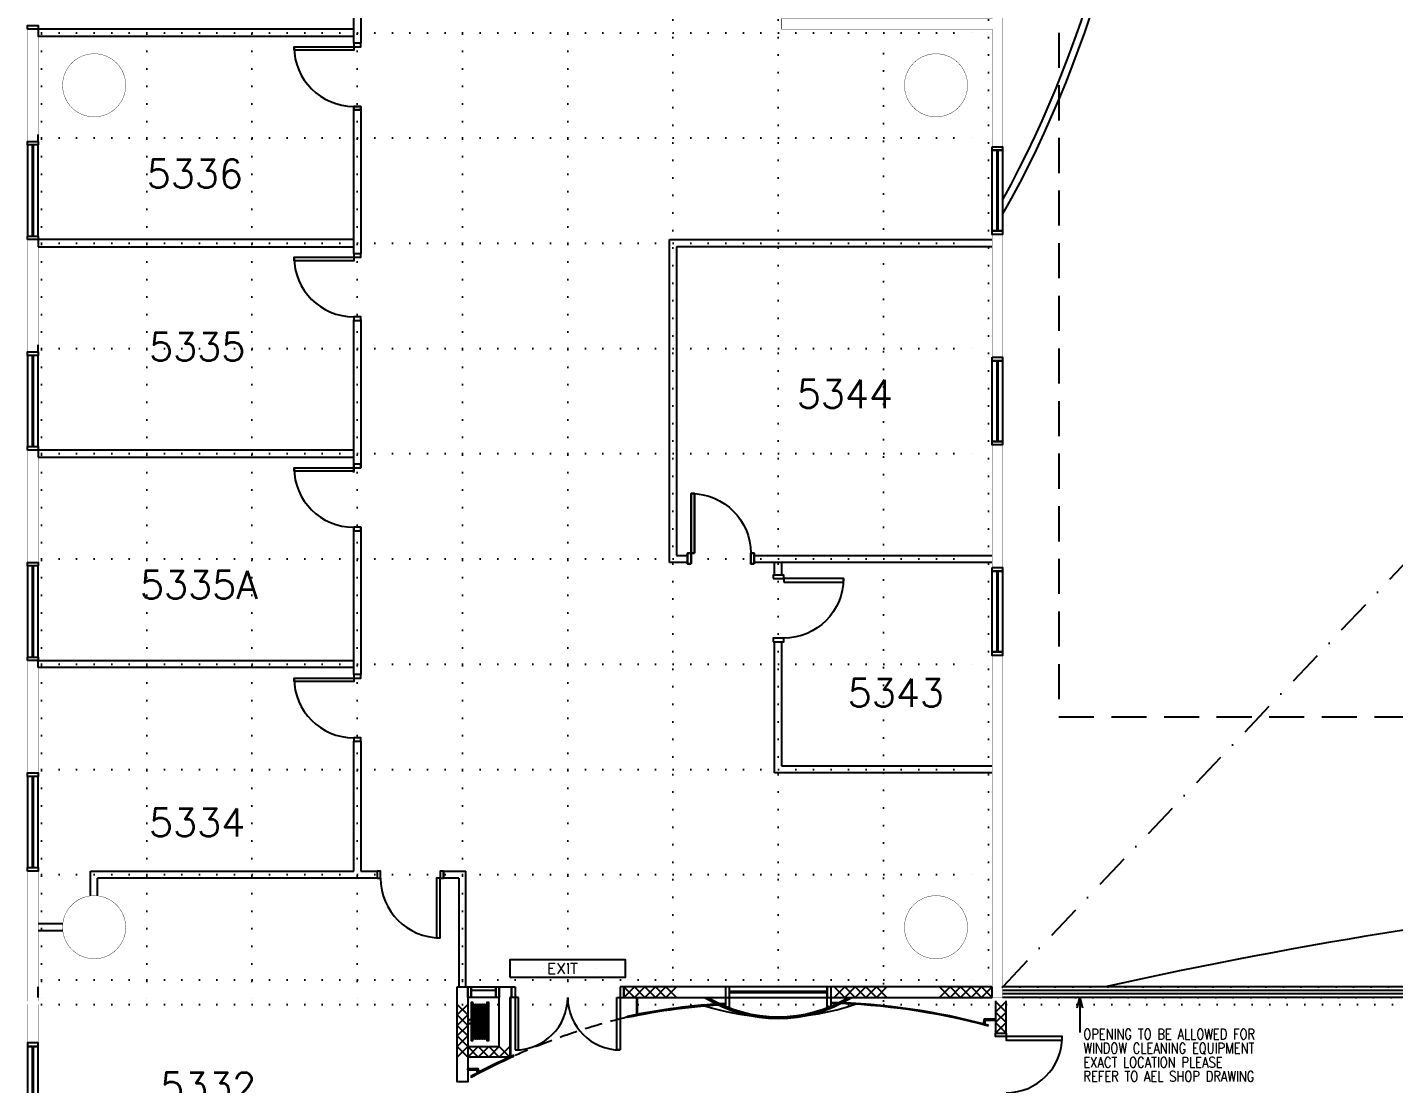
# Model space of a CAD drawing. Extents: x -68523 to 336700, y -113452 to 119396.
# Drawn here: x -30952 to -11476, y -19430 to -4374 of the extents above; entities that cross this region are included whole.
import ezdxf

# ---------------------------------------------------------------- set-up
doc = ezdxf.new("R2010")
doc.units = 0
doc.header["$LTSCALE"] = 1000
doc.header["$MEASUREMENT"] = 0
for name, pattern in [('S3144a$0$DASHDOT', [1, 0.5, -0.25, 0, -0.25]), ('S3144a$0$DASHED', [0.75, 0.5, -0.25]), ('S3144a$0$DOT', [0.25, 0, -0.25]), ('S3144a$0$HIDDEN', [0.375, 0.25, -0.125])]:
    doc.linetypes.add(name, pattern=pattern)
doc.layers.get('0').update_dxf_attribs({"linetype": 'CONTINUOUS'})
for name, color, linetype in [('S3144a$0$17', 14, 'CONTINUOUS'), ('S3144a$0$19', 7, 'CONTINUOUS'), ('S3144a$0$20', 7, 'CONTINUOUS'), ('S3144a$0$22', 7, 'CONTINUOUS'), ('S3144a$0$23', 7, 'CONTINUOUS'), ('S3144a$0$30', 1, 'CONTINUOUS'), ('S3144a$0$39', 7, 'CONTINUOUS'), ('S3144a$0$4', 7, 'CONTINUOUS'), ('S3144a$0$56', 7, 'CONTINUOUS'), ('S3144a$0$6', 7, 'CONTINUOUS'), ('S3144a$0$L1', 1, 'CONTINUOUS'), ('S3144a$0$N-DOOR', 7, 'CONTINUOUS'), ('S3144a$0$N-DRYWALL', 2, 'CONTINUOUS'), ('S3144a$0$o-dis', 7, 'S3144a$0$HIDDEN'), ('S3144a$0$ROOM-NO', 4, 'CONTINUOUS'), ('s4144a$0$22', 7, 'CONTINUOUS'), ('s4144a$0$23', 7, 'CONTINUOUS'), ('s4144a$0$30', 7, 'CONTINUOUS'), ('s4144a$0$51', 7, 'CONTINUOUS'), ('s4144a$0$56', 7, 'CONTINUOUS'), ('s4144a$0$ROOM-NO', 4, 'CONTINUOUS')]:
    doc.layers.add(name, color=color, linetype=linetype)
doc.layers.add('S3144a$0$LP - Loose Furniture', color=1, linetype='CONTINUOUS', lineweight=9)
doc.styles.add('S3144a$0$STANDARD', font='SIMPLEX')
doc.styles.add('s4144a$0$STANDARD', font='SIMPLEX')

# ---------------------------------------------------------------- blocks, each defined once
blk = doc.blocks.new('s4144a$0$CHAT15')
at = {"layer": 's4144a$0$22', "color": 14, "linetype": 'Continuous'}
for points in [[(0, 0), (0.15, 0.15), (0.3, 0), (0.45, 0.15), (0.6, 0), (0.75, 0.15)], [(0, 0.15), (0.15, 0), (0.3, 0.15), (0.45, 0), (0.6, 0.15), (0.75, 0)]]:
    blk.add_lwpolyline(points, dxfattribs=at)
blk = doc.blocks.new('s4144a$0$HR')
at = {"layer": 's4144a$0$56', "linetype": 'Continuous'}
blk.add_lwpolyline([(0.235, 0.275), (-0.275, 0.275), (-0.275, 0.29), (0.275, 0.29), (0.275, 0.275), (0.235, 0.275), (0.245, 0.27), (0.25, 0.26), (0.245, 0.25), (0.245, 0.25), (0.235, 0.245), (-0.235, 0.245), (0.235, 0.245), (0.245, 0.24), (0.25, 0.23), (0.245, 0.22), (0.235, 0.215), (-0.235, 0.215), (0.235, 0.215), (0.245, 0.21), (0.25, 0.2), (0.245, 0.19), (0.235, 0.185), (-0.235, 0.185), (0.235, 0.185), (0.245, 0.18), (0.25, 0.17), (0.245, 0.16), (0.235, 0.155), (-0.235, 0.155), (0.235, 0.155), (0.245, 0.15), (0.25, 0.14), (0.245, 0.13), (0.235, 0.125), (-0.235, 0.125), (0.235, 0.125), (0.245, 0.12), (0.25, 0.11), (0.245, 0.1), (0.235, 0.095), (0.245, 0.09), (0.25, 0.08), (0.245, 0.07), (0.235, 0.065), (0.275, 0.065), (0.275, 0.05), (-0.025, 0.05), (-0.025, 0), (0.025, 0), (0.025, 0.05), (-0.275, 0.05), (-0.275, 0.065), (0.235, 0.065), (-0.235, 0.065), (-0.245, 0.07), (-0.25, 0.08), (-0.245, 0.09), (-0.235, 0.095), (0.235, 0.095), (-0.235, 0.095), (-0.245, 0.1), (-0.25, 0.11), (-0.245, 0.12), (-0.235, 0.125), (-0.245, 0.13), (-0.25, 0.14), (-0.245, 0.15), (-0.235, 0.155), (-0.245, 0.16), (-0.25, 0.17), (-0.245, 0.18), (-0.235, 0.185), (-0.245, 0.19), (-0.25, 0.2), (-0.245, 0.21), (-0.235, 0.215), (-0.245, 0.22), (-0.25, 0.23), (-0.245, 0.24), (-0.235, 0.245), (-0.245, 0.25), (-0.25, 0.26), (-0.245, 0.27), (-0.235, 0.275)], dxfattribs=at)
blk = doc.blocks.new('S3144a$0$CHAT15')
at = {"layer": 'S3144a$0$22', "color": 14, "linetype": 'Continuous'}
for points in [[(0, 0), (0.15, 0.15), (0.3, 0), (0.45, 0.15), (0.6, 0), (0.75, 0.15)], [(0, 0.15), (0.15, 0), (0.3, 0.15), (0.45, 0), (0.6, 0.15), (0.75, 0)]]:
    blk.add_lwpolyline(points, dxfattribs=at)
blk = doc.blocks.new('S3144a$0$EXIT')
at = {"layer": 'S3144a$0$39', "color": 1, "linetype": 'Continuous'}
blk.add_lwpolyline([(-0.825, -0.25), (0.825, -0.25), (0.825, 0), (-0.825, 0)], close=True, dxfattribs=at)
at = {"layer": 'S3144a$0$39', "color": 1, "linetype": 'S3144a$0$DOT'}
for centre in [(-0.375001, -0.125), (0.375001, -0.125)]:
    blk.add_circle(centre, 0.025, dxfattribs=at)
at = {"layer": 'S3144a$0$39', "color": 1, "linetype": 'Continuous', "style": 'S3144a$0$STANDARD', "width": 1.1}
blk.add_text('EXIT', height=0.15, dxfattribs=at).set_placement((-0.3001, -0.2))
blk = doc.blocks.new('S3144a$0$HR')
at = {"layer": 'S3144a$0$56', "linetype": 'Continuous'}
blk.add_lwpolyline([(0.235, 0.275), (-0.275, 0.275), (-0.275, 0.29), (0.275, 0.29), (0.275, 0.275), (0.235, 0.275), (0.245, 0.27), (0.25, 0.26), (0.245, 0.25), (0.245, 0.25), (0.235, 0.245), (-0.235, 0.245), (0.235, 0.245), (0.245, 0.24), (0.25, 0.23), (0.245, 0.22), (0.235, 0.215), (-0.235, 0.215), (0.235, 0.215), (0.245, 0.21), (0.25, 0.2), (0.245, 0.19), (0.235, 0.185), (-0.235, 0.185), (0.235, 0.185), (0.245, 0.18), (0.25, 0.17), (0.245, 0.16), (0.235, 0.155), (-0.235, 0.155), (0.235, 0.155), (0.245, 0.15), (0.25, 0.14), (0.245, 0.13), (0.235, 0.125), (-0.235, 0.125), (0.235, 0.125), (0.245, 0.12), (0.25, 0.11), (0.245, 0.1), (0.235, 0.095), (0.245, 0.09), (0.25, 0.08), (0.245, 0.07), (0.235, 0.065), (0.275, 0.065), (0.275, 0.05), (-0.025, 0.05), (-0.025, 0), (0.025, 0), (0.025, 0.05), (-0.275, 0.05), (-0.275, 0.065), (0.235, 0.065), (-0.235, 0.065), (-0.245, 0.07), (-0.25, 0.08), (-0.245, 0.09), (-0.235, 0.095), (0.235, 0.095), (-0.235, 0.095), (-0.245, 0.1), (-0.25, 0.11), (-0.245, 0.12), (-0.235, 0.125), (-0.245, 0.13), (-0.25, 0.14), (-0.245, 0.15), (-0.235, 0.155), (-0.245, 0.16), (-0.25, 0.17), (-0.245, 0.18), (-0.235, 0.185), (-0.245, 0.19), (-0.25, 0.2), (-0.245, 0.21), (-0.235, 0.215), (-0.245, 0.22), (-0.25, 0.23), (-0.245, 0.24), (-0.235, 0.245), (-0.245, 0.25), (-0.25, 0.26), (-0.245, 0.27), (-0.235, 0.275)], dxfattribs=at)

msp = doc.modelspace()

# ---------------------------------------------------------------- linework, layer by layer
at = {"color": 14}
for p, q in [((-21490.9, -11019.1), (-21490.9, -11869.1)), ((-21490.9, -12019.1), (-21490.9, -11869.1)), ((-20590.9, -12019.1), (-20590.9, -11869.1)), ((-20319.1, -12230.1), (-20169.1, -12230.1)), ((-19319.1, -12230.1), (-20169.1, -12230.1)), ((-20319.1, -13130.1), (-20169.1, -13130.1))]:
    msp.add_line(p, q, dxfattribs=at)
for p, q in [((-21490.9, -11019.1), (-21490.9, -11869.1)), ((-21490.9, -12019.1), (-21490.9, -11869.1)), ((-20590.9, -12019.1), (-20590.9, -11869.1)), ((-20319.1, -12230.1), (-20169.1, -12230.1)), ((-19319.1, -12230.1), (-20169.1, -12230.1)), ((-20319.1, -13130.1), (-20169.1, -13130.1))]:
    msp.add_line(p, q)
at = {"layer": 'S3144a$0$17', "color": 14, "linetype": 'Continuous'}
for p, q in [((-26299.9, -4600.3), (-26299.9, -2548.1)), ((-26199.9, -2548.1), (-26199.9, -4600.3)), ((-26299.9, -7603.7), (-26299.9, -5549.6)), ((-26199.9, -5549.2), (-26199.9, -7603.7)), ((-30799.9, -5999.9), (-30799.9, -5899.9)), ((-21799.9, -11999.9), (-21799.9, -7399.9)), ((-21799.9, -7399.9), (-17199.9, -7399.9)), ((-21699.9, -7499.9), (-21699.9, -11899.9)), ((-17199.9, -7499.9), (-21699.9, -7499.9)), ((-26299.9, -10699.9), (-26299.9, -8544.8)), ((-26199.9, -8544.8), (-26199.9, -10649.9)), ((-30799.9, -8999.9), (-30799.9, -8899.9)), ((-26299.9, -10717.1), (-26299.9, -10499.9)), ((-26299.9, -10717.1), (-26299.9, -10499.9)), ((-26299.9, -13599.9), (-26299.9, -11499.9)), ((-26199.9, -11499.9), (-26199.9, -13599.9)), ((-21540.9, -11999.9), (-21799.9, -11999.9)), ((-21699.9, -11899.9), (-21540.9, -11899.9)), ((-20590.9, -11899.9), (-17199.9, -11899.9)), ((-17199.9, -11999.9), (-20590.9, -11999.9)), ((-20299.9, -12180.1), (-20299.9, -11999.9)), ((-20199.9, -11999.9), (-20199.9, -12180.1)), ((-20299.9, -14999.9), (-20299.9, -13130.1)), ((-20199.9, -13130.1), (-20199.9, -14899.9)), ((-30799.9, -13499.9), (-30799.9, -13399.9)), ((-30799.9, -13399.9), (-26299.9, -13399.9)), ((-26299.9, -13499.9), (-30799.9, -13499.9)), ((-26299.9, -16399.9), (-26299.9, -14549.9)), ((-26199.9, -14549.9), (-26199.9, -16399.9)), ((-20199.9, -14899.9), (-17199.9, -14899.9)), ((-17199.9, -14999.9), (-20299.9, -14999.9)), ((-30049.9, -16399.9), (-26299.9, -16399.9)), ((-26299.9, -16499.9), (-29949.9, -16499.9)), ((-25968, -16499.9), (-26299.9, -16499.9)), ((-26199.9, -16399.9), (-25968, -16399.9)), ((-25018, -16399.9), (-24699.9, -16399.9)), ((-24799.9, -16499.9), (-25018, -16499.9)), ((-24799.9, -16499.9), (-24799.9, -18049.9)), ((-24699.9, -18049.9), (-24699.9, -16399.9)), ((-24799.9, -18049.9), (-24699.9, -18049.9)), ((-20999.9, -18049.9), (-20999.9, -18199.9)), ((-20949.9, -18049.9), (-20949.9, -18199.9)), ((-19549.9, -18049.9), (-19549.9, -18199.9)), ((-19499.9, -18049.9), (-19499.9, -18199.9))]:
    msp.add_line(p, q, dxfattribs=at)
at = {"layer": 'S3144a$0$17'}
for p, q in [((-30049.9, -16749.9), (-30049.9, -16399.9)), ((-29949.9, -16749.9), (-29949.9, -16499.9)), ((-30447.1, -17149.9), (-30799.9, -17149.9)), ((-30447.1, -17249.9), (-30799.9, -17249.9))]:
    msp.add_line(p, q, dxfattribs=at)
at = {"layer": 'S3144a$0$17', "color": 14}
for radius, start, end in [(1980, 237.97407, 302.02593), (1955, 239.16531, 300.83469)]:
    msp.add_arc((-20249.9, -16521.2), radius, start, end, dxfattribs=at)
at = {"layer": 'S3144a$0$19', "color": 2, "linetype": 'S3144a$0$DOT'}
msp.add_lwpolyline([(-17049.7, -18049.9), (17000.1, -18049.9), (17000.1, -18199.9), (-17049.7, -18199.9)], close=True, dxfattribs=at)
at = {"layer": 'S3144a$0$20', "color": 14, "linetype": 'Continuous'}
for p, q in [((-25968, -16399.9), (-25968, -16499.9)), ((-25018, -16399.9), (-25018, -16499.9)), ((-30799.9, -18199.9), (-30799.9, -18049.9)), ((-24674.9, -18049.9), (-24674.9, -18899.9)), ((-24224.9, -18049.9), (-24049.9, -18049.9)), ((-24224.9, -18899.9), (-24224.9, -18049.9)), ((-24049.9, -18049.9), (-24049.9, -18199.9)), ((-17199.9, -18049.9), (-22449.9, -18049.9)), ((-22449.9, -18049.9), (-22449.9, -18199.9)), ((-17199.9, -18199.9), (-17199.9, -18049.9)), ((-24049.9, -18199.9), (-24074.9, -18199.9)), ((-24074.9, -18199.9), (-24074.9, -19049.9)), ((-22449.9, -18199.9), (-17199.9, -18199.9)), ((-19549.9, -18114.9), (-20949.9, -18114.9)), ((-19549.9, -18134.9), (-20949.9, -18134.9)), ((-24674.9, -18899.9), (-24224.9, -18899.9)), ((-24074.9, -19049.9), (-24674.9, -19049.9))]:
    msp.add_line(p, q, dxfattribs=at)
at = {"layer": 'S3144a$0$20', "linetype": 'Continuous', "const_width": 5}
for points in [[(-20199.9, -4399.9), (-17199.9, -4399.9), (-17199.9, -6074.9), (-17049.9, -6074.9), (-17049.9, -4222.9), (-17049.9, -3447.9), (-17199.9, -3447.9), (-17199.9, -4249.9), (-20199.9, -4249.9)], [(-17049.9, -9074.9), (-17199.9, -9074.9), (-17199.9, -7324.9), (-17049.9, -7324.9)], [(-17049.9, -12074.9), (-17199.9, -12074.9), (-17199.9, -10324.9), (-17049.9, -10324.9)]]:
    msp.add_lwpolyline(points, close=True, dxfattribs=at)
at = {"layer": 'S3144a$0$20', "color": 3, "linetype": 'Continuous', "const_width": 5}
for points in [[(-30949.9, -5999.9), (-30949.9, -4399.9), (-30799.9, -4399.9), (-30799.9, -5999.9)], [(-30949.9, -8999.9), (-30949.9, -7399.9), (-30799.9, -7399.9), (-30799.9, -8999.9)], [(-30949.9, -11999.9), (-30949.9, -10399.9), (-30799.9, -10399.9), (-30799.9, -11999.9)], [(-30949.9, -14999.9), (-30949.9, -13399.9), (-30799.9, -13399.9), (-30799.9, -14999.9)], [(-17199.9, -18199.9), (-17049.9, -18199.9), (-17049.9, -13324.9), (-17199.9, -13324.9)]]:
    msp.add_lwpolyline(points, close=True, dxfattribs=at)
msp.add_lwpolyline([(-30949.9, -18249.9), (-30949.9, -16399.9), (-30799.9, -16399.9), (-30799.9, -18249.9)], dxfattribs=at)
at = {"layer": 'S3144a$0$20', "color": 14, "linetype": 'Continuous'}
msp.add_lwpolyline([(-24824.9, -18049.9), (-24674.9, -18049.9), (-24674.9, -19404.9), (-24824.9, -19404.9), (-24824.9, -18199.9)], close=True, dxfattribs=at)
at = {"layer": 'S3144a$0$20', "color": 2, "linetype": 'Continuous', "const_width": 5}
msp.add_lwpolyline([(-30949.9, -18300), (-30949.9, -18850), (-30799.9, -18850), (-30799.9, -18300)], dxfattribs=at)
at = {"layer": 'S3144a$0$20', "color": 14, "linetype": 'Continuous'}
msp.add_lwpolyline([(-17149.9, -18249.9), (-17149.9, -18709.4), (-16999.9, -18709.4), (-16999.9, -18249.9)], dxfattribs=at)
at = {"layer": 'S3144a$0$22', "color": 14, "linetype": 'Continuous'}
for points in [[(-17149.9, -18709.4), (-16999.9, -18559.4), (-17149.9, -18409.4), (-16999.9, -18259.4)], [(-16999.9, -18709.4), (-17149.9, -18559.4), (-16999.9, -18409.4), (-17149.9, -18259.4)]]:
    msp.add_lwpolyline(points, dxfattribs=at)
at = {"layer": 'S3144a$0$23', "color": 14, "linetype": 'S3144a$0$DASHDOT'}
msp.add_line((17050.1, 17850.1), (-17049.7, -18049.9), dxfattribs=at)
at = {"layer": 'S3144a$0$23', "color": 8, "linetype": 'S3144a$0$DASHED'}
msp.add_lwpolyline([(16250.1, 15800.1), (-16249.9, 15800.1), (-16249.9, -14199.9), (16250.1, -14199.9)], close=True, dxfattribs=at)
at = {"layer": 'S3144a$0$23', "color": 10, "linetype": 'Continuous'}
for points in [[(-30949.9, -4399.9), (-30949.9, -4349.8), (-30799.9, -4349.8), (-30799.9, -4399.9)], [(-30949.9, -6050), (-30949.9, -5999.9), (-30799.9, -5999.9), (-30799.9, -6050)], [(-30949.9, -7349.8), (-30879.9, -7349.8), (-30879.9, -6050), (-30949.9, -6050)], [(-30869.9, -7349.8), (-30799.9, -7349.8), (-30799.9, -6050), (-30869.9, -6050)], [(-30949.9, -7399.9), (-30949.9, -7349.8), (-30799.9, -7349.8), (-30799.9, -7399.9)], [(-30949.9, -9050), (-30949.9, -8999.9), (-30799.9, -8999.9), (-30799.9, -9050)], [(-30949.9, -10349.8), (-30879.9, -10349.8), (-30879.9, -9050), (-30949.9, -9050)], [(-30869.9, -10349.8), (-30799.9, -10349.8), (-30799.9, -9050), (-30869.9, -9050)], [(-30949.9, -10399.9), (-30949.9, -10349.8), (-30799.9, -10349.8), (-30799.9, -10399.9)], [(-30949.9, -12050), (-30949.9, -11999.9), (-30799.9, -11999.9), (-30799.9, -12050)], [(-30949.9, -13349.8), (-30879.9, -13349.8), (-30879.9, -12050), (-30949.9, -12050)], [(-30869.9, -13349.8), (-30799.9, -13349.8), (-30799.9, -12050), (-30869.9, -12050)], [(-30949.9, -13399.9), (-30949.9, -13349.8), (-30799.9, -13349.8), (-30799.9, -13399.9)], [(-30949.9, -15050), (-30949.9, -14999.9), (-30799.9, -14999.9), (-30799.9, -15050)], [(-30949.9, -16349.8), (-30879.9, -16349.8), (-30879.9, -15050), (-30949.9, -15050)], [(-30869.9, -16349.8), (-30799.9, -16349.8), (-30799.9, -15050), (-30869.9, -15050)], [(-30949.9, -16399.9), (-30949.9, -16349.8), (-30799.9, -16349.8), (-30799.9, -16399.9)]]:
    msp.add_lwpolyline(points, close=True, dxfattribs=at)
at = {"layer": 'S3144a$0$23', "linetype": 'Continuous'}
for points in [[(-17199.9, -6074.9), (-17049.9, -6074.9), (-17049.9, -6124.9), (-17199.9, -6124.9)], [(-17199.9, -6124.9), (-17134.9, -6124.9), (-17134.9, -7274.9), (-17199.9, -7274.9)], [(-17114.9, -6124.9), (-17049.9, -6124.9), (-17049.9, -7274.9), (-17114.9, -7274.9)], [(-17199.9, -7274.9), (-17049.9, -7274.9), (-17049.9, -7324.9), (-17199.9, -7324.9)], [(-17199.9, -9074.9), (-17049.9, -9074.9), (-17049.9, -9124.9), (-17199.9, -9124.9)], [(-17199.9, -9124.9), (-17134.9, -9124.9), (-17134.9, -10274.9), (-17199.9, -10274.9)], [(-17114.9, -9124.9), (-17049.9, -9124.9), (-17049.9, -10274.9), (-17114.9, -10274.9)], [(-17199.9, -10274.9), (-17049.9, -10274.9), (-17049.9, -10324.9), (-17199.9, -10324.9)], [(-17199.9, -12074.9), (-17049.9, -12074.9), (-17049.9, -12124.9), (-17199.9, -12124.9)], [(-17199.9, -12124.9), (-17134.9, -12124.9), (-17134.9, -13274.9), (-17199.9, -13274.9)], [(-17114.9, -12124.9), (-17049.9, -12124.9), (-17049.9, -13274.9), (-17114.9, -13274.9)], [(-17199.9, -13274.9), (-17049.9, -13274.9), (-17049.9, -13324.9), (-17199.9, -13324.9)]]:
    msp.add_lwpolyline(points, close=True, dxfattribs=at)
at = {"layer": 'S3144a$0$23', "color": 14, "linetype": 'Continuous'}
for points in [[(-3887.3, -17501.2), (-3855.4, -18099.9), (-17049.7, -18099.9)], [(-3834.7, -17548.5), (-3802.6, -18149.9), (-17049.7, -18149.9)], [(-3782.1, -17595.7), (-3749.9, -18199.9), (-17049.7, -18199.9)], [(-3931.7, -17603.8), (-3908, -18049.9), (-17049.7, -18049.9)]]:
    msp.add_lwpolyline(points, dxfattribs=at)
at = {"layer": 'S3144a$0$23', "linetype": 'Continuous'}
for radius, start, end in [(16000, 330.64803, 29.35197), (15900, 331.29532, 28.70468)]:
    msp.add_arc((-30995.9, 800.1), radius, start, end, dxfattribs=at)
at = {"layer": 'S3144a$0$23', "color": 14, "linetype": 'Continuous'}
msp.add_arc((0.1, -88499.9), 72155, 95.603619, 102.475969, dxfattribs=at)
at = {"layer": 'S3144a$0$30', "color": 14, "linetype": 'Continuous'}
for p, q in [((-21440.9, -11019.1), (-21490.9, -11019.1)), ((-21440.9, -11869.1), (-21440.9, -11019.1)), ((-21490.9, -11869.1), (-21540.9, -11869.1)), ((-21540.9, -11869.1), (-21540.9, -12019.1)), ((-21490.9, -11869.1), (-21440.9, -11869.1)), ((-20590.9, -11869.1), (-20640.9, -11869.1)), ((-20640.9, -11869.1), (-20640.9, -12019.1)), ((-21540.9, -12019.1), (-21490.9, -12019.1)), ((-20640.9, -12019.1), (-20590.9, -12019.1)), ((-20169.1, -12180.1), (-20319.1, -12180.1)), ((-20319.1, -12180.1), (-20319.1, -12230.1)), ((-20169.1, -12230.1), (-20169.1, -12180.1)), ((-20169.1, -12230.1), (-20169.1, -12280.1)), ((-19319.1, -12280.1), (-19319.1, -12230.1)), ((-20169.1, -12280.1), (-19319.1, -12280.1)), ((-20169.1, -13080.1), (-20319.1, -13080.1)), ((-20319.1, -13080.1), (-20319.1, -13130.1)), ((-20169.1, -13130.1), (-20169.1, -13080.1)), ((-24049.9, -18049.9), (-23999.9, -18049.9)), ((-24049.9, -18199.9), (-24049.9, -18049.9)), ((-23999.9, -18049.9), (-23999.9, -18949.9)), ((-22449.9, -18049.9), (-22499.9, -18049.9)), ((-22499.9, -18049.9), (-22499.9, -18949.9)), ((-22449.9, -18199.9), (-22449.9, -18049.9)), ((-24620.4, -18569.9), (-24620.4, -18269.9)), ((-24620.4, -18269.9), (-24605.4, -18269.9)), ((-24605.4, -18269.9), (-24605.4, -18779.9)), ((-24605.4, -18309.9), (-24600.4, -18299.9)), ((-24600.4, -18299.9), (-24590.4, -18294.9)), ((-24590.4, -18294.9), (-24580.4, -18299.9)), ((-24580.4, -18299.9), (-24575.4, -18309.9)), ((-24575.4, -18309.9), (-24570.4, -18299.9)), ((-24570.4, -18299.9), (-24560.4, -18294.9)), ((-24560.4, -18294.9), (-24550.4, -18299.9)), ((-24550.4, -18299.9), (-24545.4, -18309.9)), ((-24545.4, -18309.9), (-24540.4, -18299.9)), ((-24540.4, -18299.9), (-24530.4, -18294.9)), ((-24530.4, -18294.9), (-24520.4, -18299.9)), ((-24520.4, -18299.9), (-24515.4, -18309.9)), ((-24515.4, -18309.9), (-24510.4, -18299.9)), ((-24510.4, -18299.9), (-24500.4, -18294.9)), ((-24500.4, -18294.9), (-24490.4, -18299.9)), ((-24490.4, -18299.9), (-24485.4, -18309.9)), ((-24485.4, -18309.9), (-24480.4, -18299.9)), ((-24480.4, -18299.9), (-24470.4, -18294.9)), ((-24470.4, -18294.9), (-24460.4, -18299.9)), ((-24460.4, -18299.9), (-24455.4, -18309.9)), ((-24455.4, -18309.9), (-24450.4, -18299.9)), ((-24450.4, -18299.9), (-24440.4, -18294.9)), ((-24440.4, -18294.9), (-24430.4, -18299.9)), ((-24430.4, -18299.9), (-24425.4, -18309.9)), ((-24425.4, -18309.9), (-24420.4, -18299.9)), ((-24420.4, -18299.9), (-24410.4, -18294.9)), ((-24410.4, -18294.9), (-24400.4, -18299.9)), ((-24400.4, -18299.9), (-24395.4, -18309.9)), ((-24395.4, -18779.9), (-24395.4, -18269.9)), ((-24395.4, -18269.9), (-24380.4, -18269.9)), ((-24380.4, -18269.9), (-24380.4, -18819.9)), ((-23949.9, -18199.9), (-24049.9, -18199.9)), ((-23949.9, -18949.9), (-23949.9, -18199.9)), ((-22549.9, -18949.9), (-22549.9, -18199.9)), ((-22549.9, -18199.9), (-22449.9, -18199.9)), ((-24605.4, -18779.9), (-24605.4, -18309.9)), ((-24575.4, -18309.9), (-24575.4, -18779.9)), ((-24575.4, -18779.9), (-24575.4, -18309.9)), ((-24545.4, -18779.9), (-24545.4, -18309.9)), ((-24545.4, -18309.9), (-24545.4, -18779.9)), ((-24515.4, -18779.9), (-24515.4, -18309.9)), ((-24515.4, -18309.9), (-24515.4, -18779.9)), ((-24485.4, -18779.9), (-24485.4, -18309.9)), ((-24485.4, -18309.9), (-24485.4, -18779.9)), ((-24455.4, -18779.9), (-24455.4, -18309.9)), ((-24455.4, -18309.9), (-24455.4, -18779.9)), ((-24425.4, -18779.9), (-24425.4, -18309.9)), ((-24425.4, -18309.9), (-24425.4, -18779.9)), ((-24620.4, -18519.9), (-24670.4, -18519.9)), ((-24670.4, -18519.9), (-24670.4, -18569.9)), ((-24670.4, -18569.9), (-24620.4, -18569.9)), ((-24620.4, -18819.9), (-24620.4, -18519.9)), ((-24605.4, -18819.9), (-24620.4, -18819.9)), ((-24600.4, -18789.9), (-24605.4, -18779.9)), ((-24605.4, -18779.9), (-24605.4, -18819.9)), ((-24590.4, -18794.9), (-24600.4, -18789.9)), ((-24580.4, -18789.9), (-24590.4, -18794.9)), ((-24575.4, -18779.9), (-24580.4, -18789.9)), ((-24570.4, -18789.9), (-24575.4, -18779.9)), ((-24560.4, -18794.9), (-24570.4, -18789.9)), ((-24550.4, -18789.9), (-24560.4, -18794.9)), ((-24545.4, -18779.9), (-24550.4, -18789.9)), ((-24540.4, -18789.9), (-24545.4, -18779.9)), ((-24530.4, -18794.9), (-24540.4, -18789.9)), ((-24520.4, -18789.9), (-24530.4, -18794.9)), ((-24515.4, -18779.9), (-24520.4, -18789.9)), ((-24510.4, -18789.9), (-24515.4, -18779.9)), ((-24500.4, -18794.9), (-24510.4, -18789.9)), ((-24490.4, -18789.9), (-24500.4, -18794.9)), ((-24485.4, -18779.9), (-24490.4, -18789.9)), ((-24480.4, -18789.9), (-24485.4, -18779.9)), ((-24470.4, -18794.9), (-24480.4, -18789.9)), ((-24460.4, -18789.9), (-24470.4, -18794.9)), ((-24455.4, -18779.9), (-24460.4, -18789.9)), ((-24450.4, -18789.9), (-24455.4, -18779.9)), ((-24440.4, -18794.9), (-24450.4, -18789.9)), ((-24430.4, -18789.9), (-24440.4, -18794.9)), ((-24425.4, -18779.9), (-24430.4, -18789.9)), ((-24420.4, -18789.9), (-24425.4, -18779.9)), ((-24410.4, -18794.9), (-24420.4, -18789.9)), ((-24400.4, -18789.9), (-24410.4, -18794.9)), ((-24395.4, -18779.9), (-24400.4, -18789.9)), ((-24395.4, -18819.9), (-24395.4, -18779.9)), ((-24380.4, -18819.9), (-24395.4, -18819.9)), ((-23999.9, -18949.9), (-23949.9, -18949.9)), ((-22499.9, -18949.9), (-22549.9, -18949.9))]:
    msp.add_line(p, q, dxfattribs=at)
at = {"layer": 'S3144a$0$30'}
for p, q in [((-20999.9, -18049.9), (-20999.9, -18349.2)), ((-20949.9, -18049.9), (-20949.9, -18344.8)), ((-24074.9, -18199.9), (-24074.9, -19049.9)), ((-24062.9, -18199.9), (-24062.9, -19044.4)), ((-22269.9, -18199.9), (-22269.9, -18444.7)), ((-22257.9, -18199.9), (-22257.9, -18442.4))]:
    msp.add_line(p, q, dxfattribs=at)
for points in [[(-26299.9, -4599.9), (-26299.9, -4649.9), (-26299.9, -4699.9), (-27149.9, -4699.9), (-27149.9, -4649.9), (-26299.9, -4649.9), (-26199.9, -4649.9), (-26199.9, -4599.9)], [(-26299.9, -5549.9), (-26199.9, -5549.9), (-26199.9, -5499.9), (-26299.9, -5499.9)], [(-26299.9, -7599.9), (-26299.9, -7649.9), (-26299.9, -7699.9), (-27149.9, -7699.9), (-27149.9, -7649.9), (-26299.9, -7649.9), (-26199.9, -7649.9), (-26199.9, -7599.9)], [(-26299.9, -8549.9), (-26199.9, -8549.9), (-26199.9, -8499.9), (-26299.9, -8499.9)], [(-26299.9, -10599.9), (-26299.9, -10649.9), (-26299.9, -10699.9), (-27149.9, -10699.9), (-27149.9, -10649.9), (-26299.9, -10649.9), (-26199.9, -10649.9), (-26199.9, -10599.9)], [(-21440.9, -11869.1), (-21490.9, -11869.1), (-21490.9, -11019.1), (-21440.9, -11019.1)], [(-26299.9, -11549.9), (-26199.9, -11549.9), (-26199.9, -11499.9), (-26299.9, -11499.9)], [(-21490.9, -12019.1), (-21540.9, -12019.1), (-21540.9, -11869.1), (-21490.9, -11869.1)], [(-20590.9, -12019.1), (-20640.9, -12019.1), (-20640.9, -11869.1), (-20590.9, -11869.1)], [(-20319.1, -12230.1), (-20169.1, -12230.1), (-20169.1, -12180.1), (-20319.1, -12180.1)], [(-20169.1, -12280.1), (-19319.1, -12280.1), (-19319.1, -12230.1), (-20169.1, -12230.1)], [(-20319.1, -13130.1), (-20169.1, -13130.1), (-20169.1, -13080.1), (-20319.1, -13080.1)], [(-26299.9, -13599.9), (-26299.9, -13649.9), (-26299.9, -13699.9), (-27149.9, -13699.9), (-27149.9, -13649.9), (-26299.9, -13649.9), (-26199.9, -13649.9), (-26199.9, -13599.9)], [(-26299.9, -14549.9), (-26199.9, -14549.9), (-26199.9, -14499.9), (-26299.9, -14499.9)]]:
    msp.add_lwpolyline(points, close=True, dxfattribs=at)
at = {"layer": 'S3144a$0$30', "color": 14, "linetype": 'Continuous'}
for points in [[(-25968, -16499.9), (-25918, -16499.9), (-25918, -16399.9), (-25968, -16399.9)], [(-25068, -16499.9), (-25118, -16499.9), (-25118, -17349.9), (-25068, -17349.9)], [(-25068, -16499.9), (-25018, -16499.9), (-25018, -16399.9), (-25068, -16399.9)], [(-24674.9, -18049.9), (-24624.9, -18049.9), (-24624.9, -18199.9), (-24674.9, -18199.9)], [(-24624.9, -18049.9), (-24274.9, -18049.9), (-24274.9, -18199.9), (-24624.9, -18199.9)], [(-24624.9, -18049.9), (-24274.9, -18049.9), (-24274.9, -18099.9), (-24624.9, -18099.9)], [(-24274.9, -18049.9), (-24224.9, -18049.9), (-24224.9, -18199.9), (-24274.9, -18199.9)]]:
    msp.add_lwpolyline(points, close=True, dxfattribs=at)
at = {"layer": 'S3144a$0$30'}
for points in [[(-19499.9, -18049.9), (-19499.9, -18334.7, 0.0013365), (-19549.9, -18331.3), (-19549.9, -18049.9)], [(-20999.9, -18286.9, 0.037847), (-22399.9, -18470.9), (-22399.9, -18483.3, -0.037897), (-20999.9, -18299)], [(-24016.1, -19023.3, 0.0179801), (-24624.9, -19322.6), (-24624.9, -19336.3, -0.0180086), (-24016.1, -19036.5, -0.0180086)]]:
    msp.add_lwpolyline(points, format="xyb", dxfattribs=at)
at = {"layer": 'S3144a$0$30', "color": 1, "linetype": 'S3144a$0$HIDDEN'}
msp.add_lwpolyline([(-23999.9, -19029.2, -0.0449518), (-22399.9, -18481.5, -0.0399628)], format="xyb", dxfattribs=at)
at = {"layer": 'S3144a$0$30'}
for points in [[(-17149.9, -18511.1), (-17313.5, -18511.1), (-17329.3, -18576.1)], [(-17149.9, -18531.1), (-17298.9, -18531.1), (-17310.2, -18582.1)], [(-24533.6, -19274.2), (-24545.9, -19235.2), (-24674.9, -19235.2), (-24674.9, -19215.2), (-24531.3, -19215.2), (-24515.5, -19264.8)]]:
    msp.add_lwpolyline(points, dxfattribs=at)
at = {"layer": 'S3144a$0$30', "color": 14, "linetype": 'Continuous'}
msp.add_arc((-25068, -16499.9), 850, 180, 270, dxfattribs=at)
at = {"layer": 'S3144a$0$30'}
for centre, radius, start, end in [((-20258.3, -15056.9), 3425.8, 252.29224, 288.86398), ((-19702.6, -27615.3), 9344.9, 74.78377, 88.75715), ((-19702.3, -27615.3), 9332.9, 74.78574, 88.75764)]:
    msp.add_arc(centre, radius, start, end, dxfattribs=at)
for centre in [(-26299.9, -4649.9), (-26299.9, -7649.9), (-26299.9, -10649.9), (-26299.9, -13649.9)]:
    msp.add_ellipse(centre, major_axis=(-601, 601), ratio=1, start_param=0.7853982, end_param=2.3561945, dxfattribs=at)
at = {"layer": 'S3144a$0$30', "color": 14, "linetype": 'Continuous', "extrusion": (0, 0, -1)}
for centre, major_axis in [((-21490.9, -11869.1), (-601, -601)), ((-20169.1, -12230.1), (-601, 601))]:
    msp.add_ellipse(centre, major_axis=major_axis, ratio=1, start_param=2.3561945, end_param=3.9269908, dxfattribs=at)
at = {"layer": 'S3144a$0$30', "color": 14, "linetype": 'Continuous'}
for centre, major_axis in [((-23999.9, -18199.9), (-530.3, 530.3)), ((-22499.9, -18199.9), (530.3, 530.3))]:
    msp.add_ellipse(centre, major_axis=major_axis, ratio=1, start_param=2.3561945, end_param=3.9269908, dxfattribs=at)
at = {"layer": 'S3144a$0$4', "color": 7, "linetype": 'S3144a$0$DOT'}
for p, q in [((-21749.9, 38750.1), (-21749.9, -18249.9)), ((-20249.9, 38750.1), (-20249.9, -18249.9)), ((-17249.9, 38750.1), (-17249.9, -18249.9)), ((-30749.9, 31550.1), (-30749.9, -18249.9)), ((-29249.9, 31550.1), (-29249.9, -18249.9)), ((-27749.9, 31550.1), (-27749.9, -18249.9)), ((-26249.9, 31550.1), (-26249.9, -18249.9)), ((-24749.9, 31550.1), (-24749.9, -18249.9)), ((-23249.9, 31550.1), (-23249.9, -18249.9)), ((-30749.9, -4449.9), (-17249.9, -4449.9)), ((-18749.9, -18249.9), (-18749.9, -4449.9)), ((-30749.9, -5949.9), (-17249.9, -5949.9)), ((-30749.9, -7449.9), (-17249.9, -7449.9)), ((-30749.9, -8949.9), (-17249.9, -8949.9)), ((-30749.9, -10449.9), (-17249.9, -10449.9)), ((-30749.9, -11949.9), (-17249.9, -11949.9)), ((-30749.9, -13449.9), (-17249.9, -13449.9)), ((-30749.9, -14949.9), (-17249.9, -14949.9)), ((-30749.9, -16449.9), (-17249.9, -16449.9)), ((-30749.9, -17949.9), (-17249.9, -17949.9))]:
    msp.add_line(p, q, dxfattribs=at)
at = {"layer": 'S3144a$0$4', "linetype": 'S3144a$0$DOT'}
for p, q in [((-21749.9, 38750.1), (-21749.9, -18249.9)), ((-20249.9, 38750.1), (-20249.9, -18249.9)), ((-17249.9, 38750.1), (-17249.9, -18249.9)), ((-30749.9, 31550.1), (-30749.9, -18249.9)), ((-29249.9, 31550.1), (-29249.9, -18249.9)), ((-27749.9, 31550.1), (-27749.9, -18249.9)), ((-26249.9, 31550.1), (-26249.9, -18249.9)), ((-24749.9, 31550.1), (-24749.9, -18249.9)), ((-23249.9, 31550.1), (-23249.9, -18249.9)), ((-30749.9, -4449.9), (-17249.9, -4449.9)), ((-18749.9, -18249.9), (-18749.9, -4449.9)), ((-30749.9, -5949.9), (-17249.9, -5949.9)), ((-30749.9, -7449.9), (-17249.9, -7449.9)), ((-30749.9, -8949.9), (-17249.9, -8949.9)), ((-30749.9, -10449.9), (-17249.9, -10449.9)), ((-30749.9, -11949.9), (-17249.9, -11949.9)), ((-30749.9, -13449.9), (-17249.9, -13449.9)), ((-30749.9, -14949.9), (-17249.9, -14949.9)), ((-30749.9, -16449.9), (-17249.9, -16449.9)), ((-30749.9, -17949.9), (-17249.9, -17949.9)), ((-30749.9, -18299.9), (36075, -18299.9))]:
    msp.add_line(p, q, dxfattribs=at)
at = {"layer": 'S3144a$0$6', "color": 3, "linetype": 'Continuous', "const_width": 5}
for points in [[(-29549.9, -5199.9, 1), (-30449.9, -5199.9, 1)], [(-17549.9, -5199.9, 1), (-18449.9, -5199.9, 1)], [(-29549.9, -17199.9, 1), (-30449.9, -17199.9, 1)], [(-17549.9, -17199.9, 1), (-18449.9, -17199.9, 1)]]:
    msp.add_lwpolyline(points, format="xyb", close=True, dxfattribs=at)
at = {"layer": 'S3144a$0$L1'}
msp.add_line((-24016.1, -19036.5), (-24016.1, -19023.3), dxfattribs=at)
at = {"layer": 'S3144a$0$LP - Loose Furniture'}
for p, q in [((-26199.9, -10599.9), (-26299.9, -10599.9)), ((-26199.9, -11549.9), (-26299.9, -11549.9))]:
    msp.add_line(p, q, dxfattribs=at)
at = {"layer": 'S3144a$0$N-DOOR'}
for p, q in [((-26299.9, -5499.9), (-26199.9, -5499.9)), ((-26199.9, -5549.9), (-26299.9, -5549.9))]:
    msp.add_line(p, q, dxfattribs=at)
at = {"layer": 'S3144a$0$N-DRYWALL'}
for points in [[(-26299.9, -4399.9), (-30799.9, -4399.9), (-30799.9, -4499.9), (-26299.9, -4499.9)], [(-30799.9, -7499.9), (-26299.9, -7499.9), (-26299.9, -7399.9), (-30799.9, -7399.9)], [(-30799.9, -10499.9), (-26299.9, -10499.9), (-26299.9, -10399.9), (-30799.9, -10399.9)]]:
    msp.add_lwpolyline(points, close=True, dxfattribs=at)
at = {"layer": 'S3144a$0$o-dis'}
for p, q in [((-26299.9, -5549.9), (-26299.9, -5499.9)), ((-26199.9, -5499.9), (-26199.9, -5549.9))]:
    msp.add_line(p, q, dxfattribs=at)
at = {"layer": 's4144a$0$22', "color": 14, "linetype": 'Continuous'}
for points in [[(-17149.9, -18709.4), (-16999.9, -18559.4), (-17149.9, -18409.4), (-16999.9, -18259.4)], [(-16999.9, -18709.4), (-17149.9, -18559.4), (-16999.9, -18409.4), (-17149.9, -18259.4)]]:
    msp.add_lwpolyline(points, dxfattribs=at)
at = {"layer": 's4144a$0$23', "color": 2, "linetype": 'Continuous'}
for points in [[(-30949.9, -18900), (-30799.9, -18900), (-30799.9, -18850), (-30949.9, -18850)], [(-30949.9, -20275), (-30879.9, -20275), (-30879.9, -18900), (-30949.9, -18900)], [(-30869.9, -20275), (-30799.9, -20275), (-30799.9, -18900), (-30869.9, -18900)]]:
    msp.add_lwpolyline(points, close=True, dxfattribs=at)
at = {"layer": 's4144a$0$30', "color": 3, "linetype": 'Continuous'}
for points in [[(-16999.9, -18709.4), (-16999.9, -18759.4), (-17149.9, -18759.4), (-17149.9, -18709.4)], [(-16999.9, -18759.4), (-16999.9, -18809.4), (-16199.9, -18809.4), (-16199.9, -18759.4)]]:
    msp.add_lwpolyline(points, close=True, dxfattribs=at)
msp.add_arc((-16999.9, -18759.4), 800, 270, 0, dxfattribs=at)
at = {"layer": 's4144a$0$51', "color": 14, "linetype": 'Continuous'}
msp.add_line((-15949.7, -18199.9), (-15949.7, -18699.9), dxfattribs=at)
msp.add_lwpolyline([(-15987.2, -18349.9), (-15949.7, -18199.9), (-15912.2, -18349.9)], dxfattribs=at)

# ---------------------------------------------------------------- block references
at = {"zscale": 1000}
for name, p, xscale, yscale in [('S3144a$0$EXIT', (-23248.8, -17663.4), 999.9979999999999, 999.9979999999999), ('S3144a$0$CHAT15', (-22449.9, -18199.9), 999.9979999999999, 999.9979999999999), ('S3144a$0$CHAT15', (-22449.9, -18199.9), 999.9979999999923, 999.9979999999923), ('S3144a$0$CHAT15', (-19449.9, -18199.9), 999.9979999999999, 999.9979999999999), ('S3144a$0$CHAT15', (-19449.9, -18199.9), 999.9979999999923, 999.9979999999923), ('s4144a$0$CHAT15', (-24824.9, -19049.9), 999.9979999999999, 999.9979999999999), ('s4144a$0$CHAT15', (-24824.9, -19049.9), 999.9979999999923, 999.9979999999923), ('S3144a$0$CHAT15', (-24824.9, -19049.9), 999.9979999999996, 999.9979999999996)]:
    msp.add_blockref(name, p, dxfattribs=dict(at, xscale=xscale, yscale=yscale))
for name, p, xscale, yscale, rotation in [('S3144a$0$CHAT15', (-17199.9, -18049.9), 999.9979999999999, 999.9979999999999, 180), ('S3144a$0$CHAT15', (-17199.9, -18049.9), 999.9979999999923, 999.9979999999923, 180), ('s4144a$0$CHAT15', (-24824.9, -18299.9), 999.998, 999.998, 270), ('s4144a$0$HR', (-24670.4, -18544.9), 999.9979999999999, 999.9979999999999, 270), ('s4144a$0$HR', (-24670.4, -18544.9), 999.9979999999996, 999.9979999999996, 270), ('S3144a$0$HR', (-24670.4, -18544.9), 999.9979999999996, 999.9979999999996, 270)]:
    msp.add_blockref(name, p, dxfattribs=dict(at, xscale=xscale, yscale=yscale, rotation=rotation))

# ---------------------------------------------------------------- texts
at = {"layer": 'S3144a$0$ROOM-NO', "style": 'S3144a$0$STANDARD'}
for s, p in [('5336', (-29250.2, -6659.7)), ('5335', (-29216.8, -9125.8)), ('5344', (-19984.2, -9799.4)), ('5335A', (-29346.7, -12518.6)), ('5343', (-19258.2, -14060.4)), ('5334', (-29217.8, -15906.4))]:
    msp.add_text(s, height=400, dxfattribs=at).set_placement(p)
at = {"layer": 's4144a$0$51', "color": 14, "linetype": 'Continuous', "style": 's4144a$0$STANDARD', "width": 0.8}
for s, p in [('OPENING TO BE ALLOWED FOR', (-15899.7, -18799.9)), ('WINDOW CLEANING EQUIPMENT', (-15899.7, -18999.9)), ('EXACT LOCATION PLEASE', (-15899.7, -19199.9)), ('REFER TO AEL SHOP DRAWING', (-15899.7, -19399.9))]:
    msp.add_text(s, height=150, dxfattribs=at).set_placement(p)
at = {"layer": 's4144a$0$ROOM-NO', "style": 's4144a$0$STANDARD'}
msp.add_text('5332', height=400, dxfattribs=at).set_placement((-29061.4, -19669.3))

doc.saveas('drawing.dxf')
